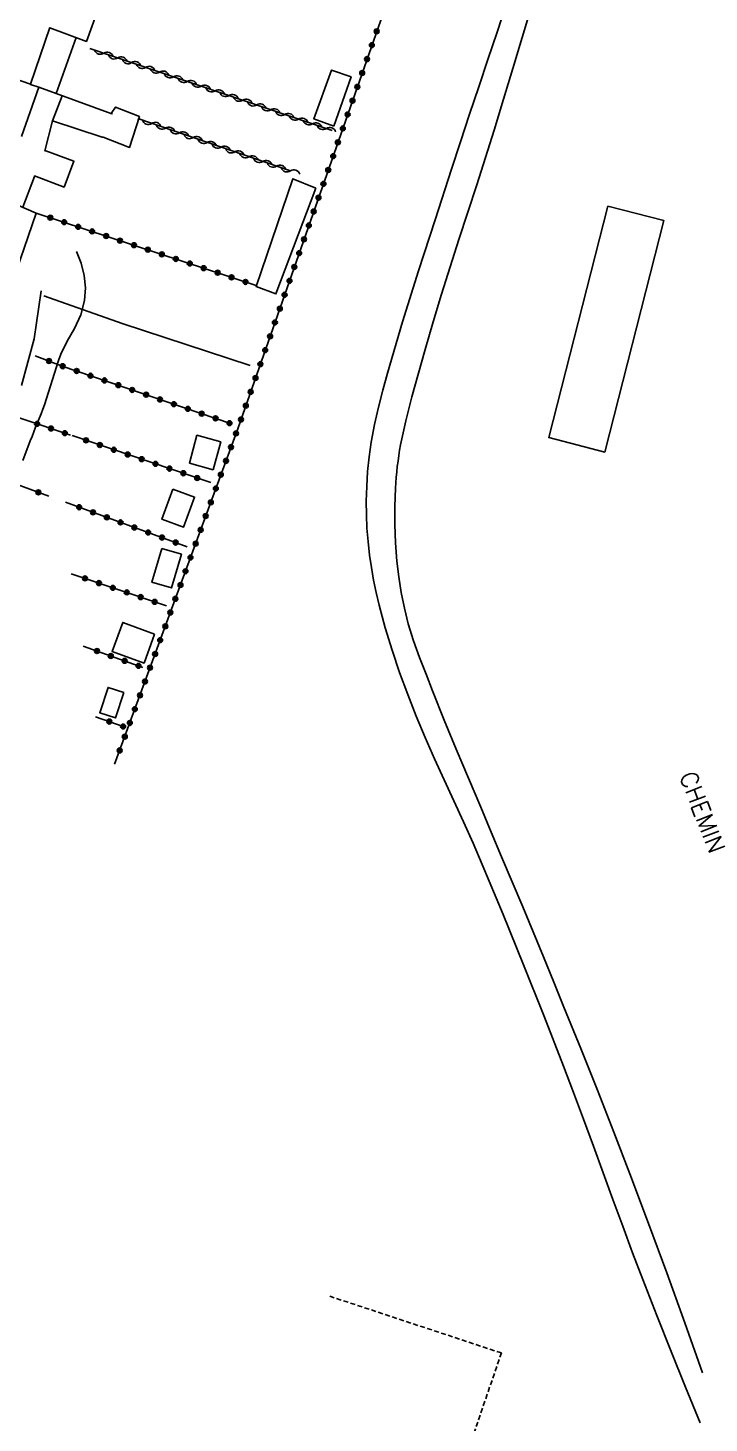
# Model space of a CAD drawing. Header units: millimetres. Extents: x 149998 to 151001, y 150999 to 152001.
# Drawn here: x 150667.6 to 150737.2, y 151780.4 to 151922.9 of the extents above; entities that cross this region are included whole.
import ezdxf
from ezdxf.enums import TextEntityAlignment as Align

# ---------------------------------------------------------------- set-up
doc = ezdxf.new("R2010")
doc.units = ezdxf.units.MM
doc.linetypes.add('DASHED', pattern=[0.75, 0.5, -0.25])
doc.layers.get('0').update_dxf_attribs({"linetype": 'CONTINUOUS'})
for name, color, linetype in [('W0071', 7, 'CONTINUOUS'), ('W0101', 7, 'CONTINUOUS'), ('W0104', 1, 'CONTINUOUS'), ('W0112', 1, 'DASHED'), ('W0211', 2, 'CONTINUOUS'), ('W0310', 3, 'CONTINUOUS'), ('W0323', 7, 'CONTINUOUS'), ('W0330', 7, 'CONTINUOUS'), ('W0333', 7, 'CONTINUOUS'), ('W0989', 7, 'CONTINUOUS'), ('W1102', 7, 'CONTINUOUS')]:
    doc.layers.add(name, color=color, linetype=linetype)
doc.styles.get("Standard").update_dxf_attribs({"font": 'romans.shx', "width": 0.85})

# ---------------------------------------------------------------- blocks, each defined once
blk = doc.blocks.new('t310o')
at = {"color": 0, "linetype": 'Continuous'}
for centre, start, end in [((-0.5, 0.38), 216.8699, 323.1304), ((0.5, -0.37), 36.8699, 143.1303)]:
    blk.add_arc(centre, 0.625, start, end, dxfattribs=at)
blk = doc.blocks.new('t323o')
at = {"color": 0, "linetype": 'Continuous'}
for radius in [0.25, 0.15]:
    blk.add_circle((0, 0), radius, dxfattribs=at)

msp = doc.modelspace()

# ---------------------------------------------------------------- linework, layer by layer
at = {"layer": 'W0071'}
for points in [[(150716.48, 151925.3), (150715.55, 151922.5), (150714.61, 151919.7), (150713.68, 151916.9), (150712.75, 151914.1), (150711.83, 151911.3), (150710.91, 151908.49), (150709.22, 151903.31), (150707.53, 151898.12), (150705.89, 151892.91), (150704.37, 151887.67), (150703.89, 151885.93), (150703.44, 151884.18), (150703.03, 151882.41), (150702.7, 151880.63), (150702.49, 151879.13), (150702.33, 151877.62), (150702.23, 151876.1), (150702.19, 151874.58), (150702.2, 151873.21), (150702.26, 151871.83), (150702.37, 151870.46), (150702.52, 151869.09), (150702.71, 151867.8), (150702.93, 151866.52), (150703.2, 151865.25), (150703.5, 151863.98), (150704.13, 151861.66), (150704.83, 151859.37), (150705.6, 151857.09), (150706.42, 151854.84), (150707.29, 151852.63), (150708.21, 151850.45), (150709.17, 151848.28), (150710.15, 151846.13), (150711.14, 151843.98), (150712.13, 151841.83), (150713.1, 151839.67), (150714.03, 151837.49), (150716.17, 151832.37), (150718.26, 151827.23), (150720.32, 151822.07), (150722.34, 151816.9), (150723.38, 151814.18), (150724.4, 151811.46), (150725.4, 151808.73), (150726.39, 151806), (150727.39, 151803.26), (150728.39, 151800.53), (150729.4, 151797.81), (150730.44, 151795.09), (150731.87, 151791.41), (150733.33, 151787.75), (150734.81, 151784.09), (150736.31, 151780.44)], [(150736.56, 151785.58), (150734.75, 151790.67), (150732.91, 151795.76), (150731.03, 151800.83), (150729.12, 151805.89), (150727.48, 151810.16), (150725.81, 151814.42), (150724.11, 151818.68), (150722.39, 151822.92), (150721.35, 151825.48), (150720.3, 151828.04), (150719.23, 151830.59), (150718.17, 151833.15), (150717.09, 151835.7), (150716.02, 151838.25), (150714.96, 151840.8), (150713.89, 151843.35), (150712.65, 151846.31), (150711.39, 151849.27), (150710.16, 151852.23), (150708.97, 151855.21), (150708.3, 151856.91), (150707.63, 151858.61), (150707.01, 151860.33), (150706.48, 151862.07), (150706.09, 151863.65), (150705.76, 151865.25), (150705.5, 151866.85), (150705.3, 151868.47), (150705.16, 151870.33), (150705.1, 151872.19), (150705.11, 151874.05), (150705.18, 151875.91), (150705.21, 151876.47), (150705.25, 151877.02), (150705.3, 151877.58), (150705.36, 151878.13), (150705.43, 151878.69), (150705.51, 151879.24), (150705.6, 151879.79), (150705.7, 151880.34), (150706.22, 151882.81), (150706.84, 151885.25), (150707.52, 151887.67), (150708.21, 151890.09), (150709.04, 151892.91), (150709.89, 151895.72), (150710.77, 151898.52), (150711.66, 151901.31), (150712.56, 151904.1), (150713.47, 151906.89), (150714.36, 151909.69), (150715.24, 151912.49), (150716.21, 151915.64), (150717.17, 151918.79), (150718.12, 151921.95), (150719.07, 151925.11)]]:
    msp.add_lwpolyline(points, dxfattribs=at)
at = {"layer": 'W0101'}
for points in [[(150667.89, 151917.17), (150669.85, 151922.96)], [(150666.94, 151911.85), (150668.74, 151916.87), (150667.88, 151917.13), (150667.89, 151917.17)], [(150666.04, 151896.96), (150668.47, 151904.02), (150664.86, 151905.58)]]:
    msp.add_lwpolyline(points, dxfattribs=at)
at = {"layer": 'W0104'}
for points in [[(150671.56, 151928.7), (150675.63, 151927.21), (150673.59, 151921.54), (150669.85, 151922.93)], [(150670.51, 151916.23), (150672.55, 151921.93)], [(150668.74, 151916.87), (150676.2, 151914.14), (150676.2, 151914.27), (150676.57, 151914.84), (150679.01, 151913.86), (150678, 151910.72), (150675.29, 151911.75), (150675.21, 151911.75), (150670.13, 151913.44)], [(150670.13, 151913.44), (150671.12, 151916)], [(150670.13, 151913.44), (150669.34, 151910.38), (150669.45, 151910.38), (150672.32, 151909.3), (150671.3, 151906.67), (150668.29, 151907.81), (150668.29, 151907.75), (150667.11, 151904.61)]]:
    msp.add_lwpolyline(points, dxfattribs=at)
for points in [[(150698.87, 151912.9), (150700.63, 151917.92), (150698.63, 151918.61), (150696.82, 151913.64)], [(150697.02, 151906.57), (150692.96, 151895.75), (150690.92, 151896.5), (150694.7, 151907.51)], [(150726.87, 151904.72), (150720.83, 151881.08), (150726.55, 151879.61), (150732.59, 151903.26)], [(150686.55, 151877.8), (150684.11, 151878.46), (150684.88, 151881.32), (150687.32, 151880.66)], [(150682.43, 151875.82), (150681.3, 151872.75), (150683.52, 151871.94), (150684.65, 151875)], [(150681.3, 151869.76), (150680.29, 151866.31), (150682.28, 151865.73), (150683.29, 151869.17)], [(150680.56, 151861.02), (150677.3, 151862.21), (150676.22, 151859.23), (150679.48, 151858.05)], [(150677.4, 151855.04), (150676.56, 151852.46), (150674.96, 151852.98), (150675.8, 151855.56)]]:
    msp.add_lwpolyline(points, close=True, dxfattribs=at)
at = {"layer": 'W0112'}
msp.add_lwpolyline([(150709.03, 151767.3), (150716, 151787.59), (150698.47, 151793.38)], dxfattribs=at)
at = {"layer": 'W0211'}
msp.add_lwpolyline([(150667.1, 151878.75), (150667.85, 151880.74), (150668.03, 151881.2), (150668.21, 151881.67), (150668.39, 151882.13), (150668.58, 151882.59), (150668.77, 151883.04), (150668.95, 151883.51), (150669.13, 151883.97), (150669.3, 151884.43), (150669.52, 151885.08), (150669.73, 151885.72), (150669.93, 151886.37), (150670.13, 151887.02), (150670.33, 151887.67), (150670.53, 151888.32), (150670.75, 151888.97), (150670.99, 151889.6), (150671.61, 151890.93), (150672.36, 151892.24), (150673.03, 151893.63), (150673.41, 151895.09), (150673.48, 151896.38), (150673.36, 151897.65), (150673.05, 151898.9), (150672.57, 151900.09)], dxfattribs=at)
at = {"layer": 'W0310'}
for points in [[(150673.95, 151920.81), (150698.71, 151912.44)], [(150694.46, 151908.31), (150678.84, 151913.67)]]:
    msp.add_lwpolyline(points, dxfattribs=at)
at = {"layer": 'W0323'}
for points in [[(150714.06, 151957.1), (150703.66, 151923.73), (150689.05, 151881.98), (150676.47, 151847.72)], [(150690.92, 151896.63), (150668.47, 151904.02)], [(150668.37, 151889.43), (150671.11, 151888.39), (150688.33, 151882.52)], [(150665.7, 151883.43), (150668.65, 151882.46), (150671.96, 151881.34)], [(150672.13, 151881.28), (150686.31, 151876.48)], [(150669.75, 151875.1), (150665.86, 151876.52)], [(150683.88, 151869.93), (150671.45, 151874.48)], [(150672.03, 151867.18), (150681.76, 151863.91)], [(150679.36, 151857.61), (150673.26, 151859.78)], [(150677.44, 151851.55), (150674.51, 151852.57)]]:
    msp.add_lwpolyline(points, dxfattribs=at)
at = {"layer": 'W0330'}
msp.add_lwpolyline([(150690.32, 151888.46), (150677.23, 151892.73), (150669.25, 151895.55)], dxfattribs=at)
at = {"layer": 'W0333'}
msp.add_lwpolyline([(150668.97, 151896.08), (150668.24, 151891.18), (150666.96, 151886.4)], dxfattribs=at)
at = {"layer": 'W1102'}
msp.add_lwpolyline([(150667.89, 151917.17), (150659.68, 151920)], dxfattribs=at)

# ---------------------------------------------------------------- block references
at = {"layer": 'W0310'}
for p, rotation in [((150675.37, 151920.33), 341.3307564430901), ((150676.79, 151919.85), 341.3307564430901), ((150678.21, 151919.37), 341.3307564430901), ((150679.63, 151918.89), 341.3307564430901), ((150681.06, 151918.41), 341.3307564430901), ((150682.48, 151917.93), 341.3307564430901), ((150683.9, 151917.45), 341.3307564430901), ((150685.32, 151916.97), 341.3307564430901), ((150686.74, 151916.49), 341.3307564430901), ((150688.16, 151916.01), 341.3307564430901), ((150689.58, 151915.53), 341.3307564430901), ((150691, 151915.05), 341.3307564430901), ((150692.42, 151914.56), 341.3307564430901), ((150693.85, 151914.08), 341.3307564430901), ((150695.27, 151913.6), 341.3307564430901), ((150680.26, 151913.18), 161.0746993007276), ((150681.68, 151912.69), 161.0746993007276), ((150683.09, 151912.21), 161.0746993007276), ((150696.69, 151913.12), 341.3307564430901), ((150698.11, 151912.64), 341.3307564430901), ((150684.51, 151911.72), 161.0746993007276), ((150685.93, 151911.23), 161.0746993007276), ((150687.35, 151910.75), 161.0746993007276), ((150688.77, 151910.26), 161.0746993007276), ((150690.19, 151909.77), 161.0746993007276), ((150691.61, 151909.29), 161.0746993007276), ((150693.03, 151908.8), 161.0746993007276), ((150694.45, 151908.32), 161.0746993007276)]:
    msp.add_blockref('t310o', p, dxfattribs=dict(at, rotation=rotation))
at = {"layer": 'W0323'}
for p, rotation in [((150703.25, 151922.57), 250.7208948319534), ((150702.76, 151921.16), 250.7208948319534), ((150702.26, 151919.74), 250.7208948319534), ((150701.77, 151918.32), 250.7208948319534), ((150701.27, 151916.91), 250.7208948319534), ((150700.78, 151915.49), 250.7208948319534), ((150700.28, 151914.08), 250.7208948319534), ((150699.79, 151912.66), 250.7208948319534), ((150699.29, 151911.24), 250.7208948319534), ((150698.8, 151909.83), 250.7208948319534), ((150698.3, 151908.41), 250.7208948319534), ((150697.81, 151907), 250.7208948319534), ((150697.31, 151905.58), 250.7208948319534), ((150696.81, 151904.17), 250.7208948319534), ((150669.9, 151903.55), 161.7927884517589), ((150671.32, 151903.08), 161.7927884517589), ((150672.75, 151902.61), 161.7927884517589), ((150696.32, 151902.75), 250.7208948319534), ((150674.17, 151902.14), 161.7927884517589), ((150675.6, 151901.67), 161.7927884517589), ((150677.02, 151901.2), 161.7927884517589), ((150695.82, 151901.33), 250.7208948319534), ((150678.45, 151900.73), 161.7927884517589), ((150679.87, 151900.27), 161.7927884517589), ((150681.3, 151899.8), 161.7927884517589), ((150695.33, 151899.92), 250.7208948319534), ((150682.72, 151899.33), 161.7927884517589), ((150684.15, 151898.86), 161.7927884517589), ((150685.57, 151898.39), 161.7927884517589), ((150694.83, 151898.5), 250.7208948319534), ((150687, 151897.92), 161.7927884517589), ((150688.42, 151897.45), 161.7927884517589), ((150689.85, 151896.98), 161.7927884517589), ((150694.34, 151897.09), 250.7208948319534), ((150693.84, 151895.67), 250.7208948319534), ((150693.35, 151894.25), 250.7208948319534), ((150692.85, 151892.84), 250.7208948319534), ((150692.36, 151891.42), 250.7208948319534), ((150691.86, 151890.01), 250.7208948319534), ((150669.77, 151888.9), 339.2952002948462), ((150671.17, 151888.37), 341.1807086244618), ((150691.37, 151888.59), 250.7208948319534), ((150672.59, 151887.89), 341.1807086244618), ((150674.01, 151887.4), 341.1807086244618), ((150675.43, 151886.92), 341.1807086244618), ((150690.87, 151887.17), 250.7208948319534), ((150676.85, 151886.44), 341.1807086244618), ((150678.27, 151885.95), 341.1807086244618), ((150679.69, 151885.47), 341.1807086244618), ((150690.38, 151885.76), 250.7208948319534), ((150681.11, 151884.98), 341.1807086244618), ((150682.53, 151884.5), 341.1807086244618), ((150683.95, 151884.02), 341.1807086244618), ((150689.88, 151884.34), 250.7208948319534), ((150668.55, 151882.49), 341.780469717223), ((150685.37, 151883.53), 341.1807086244618), ((150686.79, 151883.05), 341.1807086244618), ((150688.21, 151882.56), 341.1807086244618), ((150689.39, 151882.93), 250.7208948319534), ((150669.97, 151882.01), 341.3093939944659), ((150671.39, 151881.53), 341.3093939944659), ((150688.88, 151881.51), 249.8372783962714), ((150673.55, 151880.8), 341.3093939943781), ((150674.97, 151880.32), 341.3093939943781), ((150676.39, 151879.84), 341.3093939943781), ((150688.37, 151880.11), 249.8372783962714), ((150677.81, 151879.36), 341.3093939943781), ((150679.23, 151878.88), 341.3093939943781), ((150680.65, 151878.4), 341.3093939943781), ((150687.85, 151878.7), 249.8372783962714), ((150682.07, 151877.92), 341.3093939943781), ((150683.49, 151877.44), 341.3093939943781), ((150684.91, 151876.96), 341.3093939943781), ((150687.33, 151877.29), 249.8372783962714), ((150668.68, 151875.49), 159.8962188633636), ((150686.82, 151875.88), 249.8372783962714), ((150672.85, 151873.97), 159.8962188633791), ((150686.3, 151874.47), 249.8372783962714), ((150674.26, 151873.45), 159.8962188633791), ((150675.67, 151872.94), 159.8962188633791), ((150677.08, 151872.42), 159.8962188633791), ((150685.78, 151873.07), 249.8372783962714), ((150678.49, 151871.9), 159.8962188633791), ((150679.9, 151871.39), 159.8962188633791), ((150685.26, 151871.66), 249.8372783962714), ((150681.31, 151870.87), 159.8962188633791), ((150682.71, 151870.36), 159.8962188633791), ((150684.75, 151870.25), 249.8372783962714), ((150684.23, 151868.84), 249.8372783962714), ((150673.45, 151866.7), 341.4372054797907), ((150683.71, 151867.43), 249.8372783962714), ((150674.87, 151866.22), 341.4372054797907), ((150676.29, 151865.74), 341.4372054797907), ((150677.71, 151865.27), 341.4372054797907), ((150683.2, 151866.03), 249.8372783962714), ((150679.14, 151864.79), 341.4372054797907), ((150680.56, 151864.31), 341.4372054797907), ((150682.68, 151864.62), 249.8372783962714), ((150682.16, 151863.21), 249.8372783962714), ((150681.65, 151861.8), 249.8372783962714), ((150681.13, 151860.39), 249.8372783962714), ((150674.67, 151859.28), 160.4259116556228), ((150676.08, 151858.78), 160.4259116556228), ((150677.5, 151858.28), 160.4259116556228), ((150680.61, 151858.98), 249.8372783962714), ((150678.91, 151857.77), 160.4259116556228), ((150680.09, 151857.58), 249.8372783962714), ((150679.58, 151856.17), 249.8372783962714), ((150679.06, 151854.76), 249.8372783962714), ((150678.54, 151853.35), 249.8372783962714), ((150675.93, 151852.08), 160.7375755988681), ((150677.34, 151851.58), 160.7375755988681), ((150678.03, 151851.94), 249.8372783962714), ((150677.51, 151850.54), 249.8372783962714), ((150676.99, 151849.13), 249.8372783962714)]:
    msp.add_blockref('t323o', p, dxfattribs=dict(at, rotation=rotation))

# ---------------------------------------------------------------- texts
at = {"layer": 'W0989'}
msp.add_text('CHEMIN', height=1.75, rotation=291.1006, dxfattribs=at).set_placement((150736.54, 151842.82), align=Align.MIDDLE)

doc.saveas('drawing.dxf')
